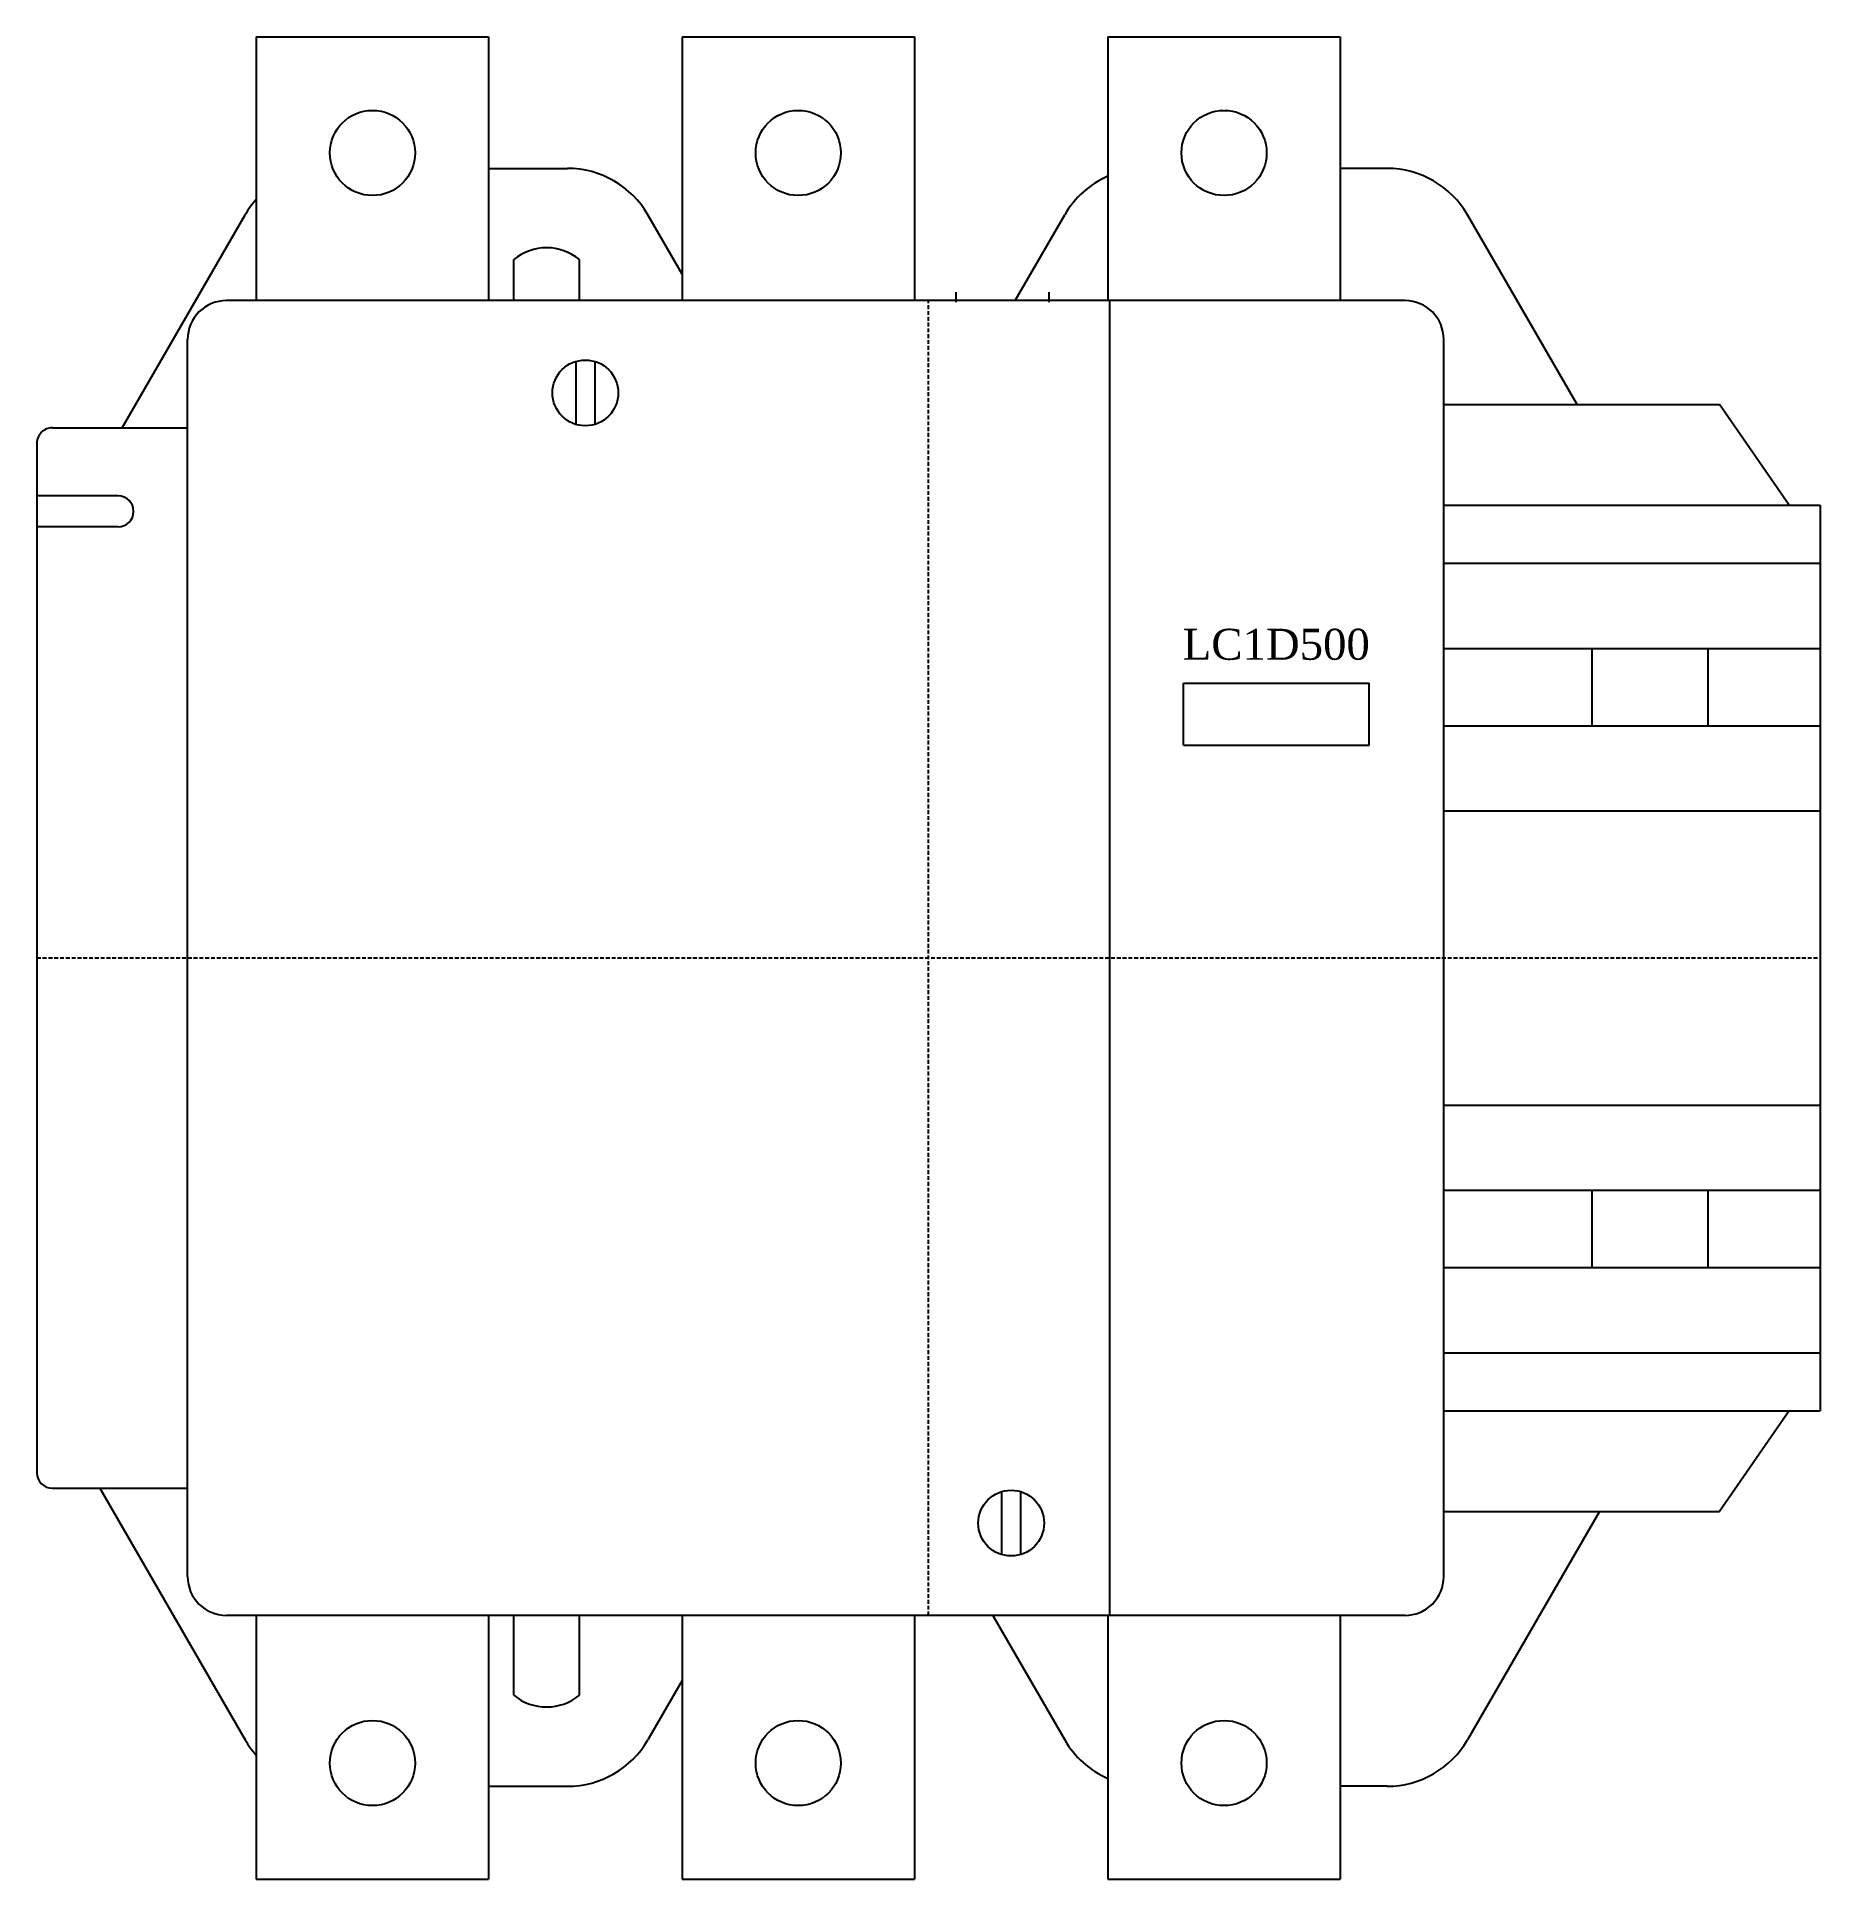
# Model space of a CAD drawing. Extents: x 0 to 230, y 0 to 238.
import ezdxf

# ---------------------------------------------------------------- set-up
doc = ezdxf.new("R2010")
doc.units = 0
doc.linetypes.add('DASHED', pattern=[0.75, 0.5, -0.25])
doc.layers.add('-15N-THT. THIẾT BỊ ĐÓNG MỞ', color=40, linetype='CONTINUOUS')
doc.styles.add('- 04.0', font='times.ttf', dxfattribs={"height": 4})

# ---------------------------------------------------------------- blocks, each defined once
blk = doc.blocks.new('06 - N - SC CTT LC1D500')
at = {"layer": '-15N-THT. THIẾT BỊ ĐÓNG MỞ'}
for p, q in [((28.350006, 119), (28.350006, 84.920364)), ((28.350006, 119), (58.350006, 119)), ((58.350006, 119), (58.350006, 84.920364)), ((83.350006, 119), (83.350006, 84.920364)), ((83.350006, 119), (113.350006, 119)), ((113.350006, 119), (113.350006, 84.920364)), ((138.350006, 119), (138.350006, 84.920364)), ((138.350006, 119), (168.350006, 119)), ((168.350006, 119), (168.350006, 84.920364)), ((58.350006, 102), (68.539123, 102)), ((174.405151, 102), (168.350006, 102)), ((11.025406, 68.5), (26.90255, 96.000015)), ((83.350004, 88.346817), (78.931434, 96.000008)), ((126.371731, 84.920364), (132.768574, 96.000031)), ((198.94255, 71.500008), (184.79747, 96.000008)), ((61.600006, 84.920364), (61.600006, 90.244049)), ((70.100006, 84.920364), (70.100006, 90.244049)), ((118.70169, 86), (118.70169, 84.739532)), ((130.70169, 86), (130.70169, 84.739532)), ((176.726501, 84.920364), (24.473511, 84.920364)), ((138.586304, -84.920364), (138.586304, 84.920364)), ((19.473511, -79.920364), (19.473511, 79.920364)), ((181.726501, -79.920364), (181.726501, 79.920364)), ((69.625, 77.069626), (69.625, 68.930374)), ((72.075012, 77.069626), (72.075012, 68.930374)), ((181.726501, 71.5), (217.350006, 71.5)), ((226.350014, 58.500004), (217.350014, 71.500008)), ((2, 68.5), (19.473511, 68.5)), ((0, 66.5), (0, -66.5)), ((10.5, 59.699997), (0, 59.699997)), ((181.726501, 58.5), (230.350006, 58.5)), ((230.350006, 58.5), (230.350006, -58.5)), ((10.5, 55.699997), (0, 55.699997)), ((181.726501, 51), (230.350006, 51)), ((181.726501, 40), (230.350006, 40)), ((200.850006, 40), (200.850006, 30)), ((215.850006, 40), (215.850006, 30)), ((148.100006, 27.5), (148.100006, 35.5)), ((148.100006, 35.5), (172.100006, 35.5)), ((172.100006, 27.5), (172.100006, 35.5)), ((181.726501, 30), (230.350006, 30)), ((148.100006, 27.5), (172.100006, 27.5)), ((181.726501, 19), (230.350006, 19)), ((181.726501, -19), (230.350006, -19)), ((181.726501, -30), (230.350006, -30)), ((200.850006, -30), (200.850006, -40)), ((215.850006, -30), (215.850006, -40)), ((181.726501, -40), (230.350006, -40)), ((181.726501, -51), (230.350006, -51)), ((181.726501, -58.5), (230.350006, -58.5)), ((226.350006, -58.499996), (217.350006, -71.5)), ((2, -68.5), (19.473511, -68.5)), ((8.138687, -68.5), (26.902565, -101.000008)), ((124.625, -68.930374), (124.625, -77.069626)), ((127.075012, -68.930374), (127.075012, -77.069626)), ((181.726501, -71.5), (217.350006, -71.5)), ((201.829284, -71.5), (184.797462, -100.999992)), ((176.726501, -84.920364), (24.473511, -84.920364)), ((28.350006, -84.920364), (28.350006, -119)), ((58.350006, -84.920364), (58.350006, -119)), ((61.600006, -95.244049), (61.600006, -84.920364)), ((70.100006, -95.244049), (70.100006, -84.920364)), ((83.350006, -84.920364), (83.350006, -119)), ((113.350006, -84.920364), (113.350006, -119)), ((123.484996, -84.920364), (132.768577, -101)), ((138.350006, -84.920364), (138.350006, -119)), ((168.350006, -84.920364), (168.350006, -119)), ((83.350008, -93.346779), (78.931423, -101)), ((58.350006, -107), (68.539123, -107)), ((174.405151, -107), (168.350006, -107)), ((28.350006, -119), (58.350006, -119)), ((83.350006, -119), (113.350006, -119)), ((138.350006, -119), (168.350006, -119))]:
    blk.add_line(p, q, dxfattribs=at)
at = {"layer": '-15N-THT. THIẾT BỊ ĐÓNG MỞ', "color": 6, "linetype": 'DASHED'}
for p, q in [((115.175003, -84.920364), (115.175003, 84.920364)), ((0, 0), (230.350006, 0))]:
    blk.add_line(p, q, dxfattribs=at)
at = {"layer": '-15N-THT. THIẾT BỊ ĐÓNG MỞ'}
for centre, radius in [((43.350006, 104), 5.5), ((98.350006, 104), 5.5), ((153.350006, 104), 5.5), ((70.850006, 73), 4.25), ((125.850006, -73), 4.25), ((43.350006, -104), 5.5), ((98.350006, -104), 5.5), ((153.350006, -104), 5.5)]:
    blk.add_circle(centre, radius, dxfattribs=at)
for centre, radius, start, end in [((68.539123, 90), 12, 30.000011, 89.999982), ((143.160888, 90), 12, 113.634895, 149.99997), ((174.405151, 90), 12, 30.000011, 89.999982), ((37.294861, 90), 12, 138.193851, 149.99997), ((65.850006, 85), 6.75, 50.977195, 129.02282), ((24.473511, 79.920364), 5, 90.000003, 180.000005), ((176.726501, 79.920364), 5, 0.00000501, 90.000003), ((2, 66.5), 2, 89.999982, 180.000019), ((10.5, 57.699997), 2, 0, 89.999982), ((10.5, 57.699997), 2, 270.000028, 359.999983), ((2, -66.5), 2, 180.000019, 270.000001), ((24.473511, -79.920364), 5, 180.000005, 270.000001), ((176.726501, -79.920364), 5, 270.000001, 0.00001), ((65.850006, -90), 6.75, 230.97719, 309.022811), ((37.294861, -95), 12, 209.999972, 221.806145), ((68.539123, -95), 12, 270.000028, 330.000016), ((143.160888, -95), 12, 209.999972, 246.365115), ((174.405151, -95), 12, 269.999973, 330.000016)]:
    blk.add_arc(centre, radius, start, end, dxfattribs=at)
at = {"layer": '-15N-THT. THIẾT BỊ ĐÓNG MỞ', "color": 3, "insert": (160.100006, 40.5), "char_height": 4, "width": 17.18249766, "attachment_point": 5, "style": '- 04.0'}
blk.add_mtext('LC1D500', dxfattribs=at)

msp = doc.modelspace()

# ---------------------------------------------------------------- block references
msp.add_blockref('06 - N - SC CTT LC1D500', (0, 119))

doc.saveas('drawing.dxf')
